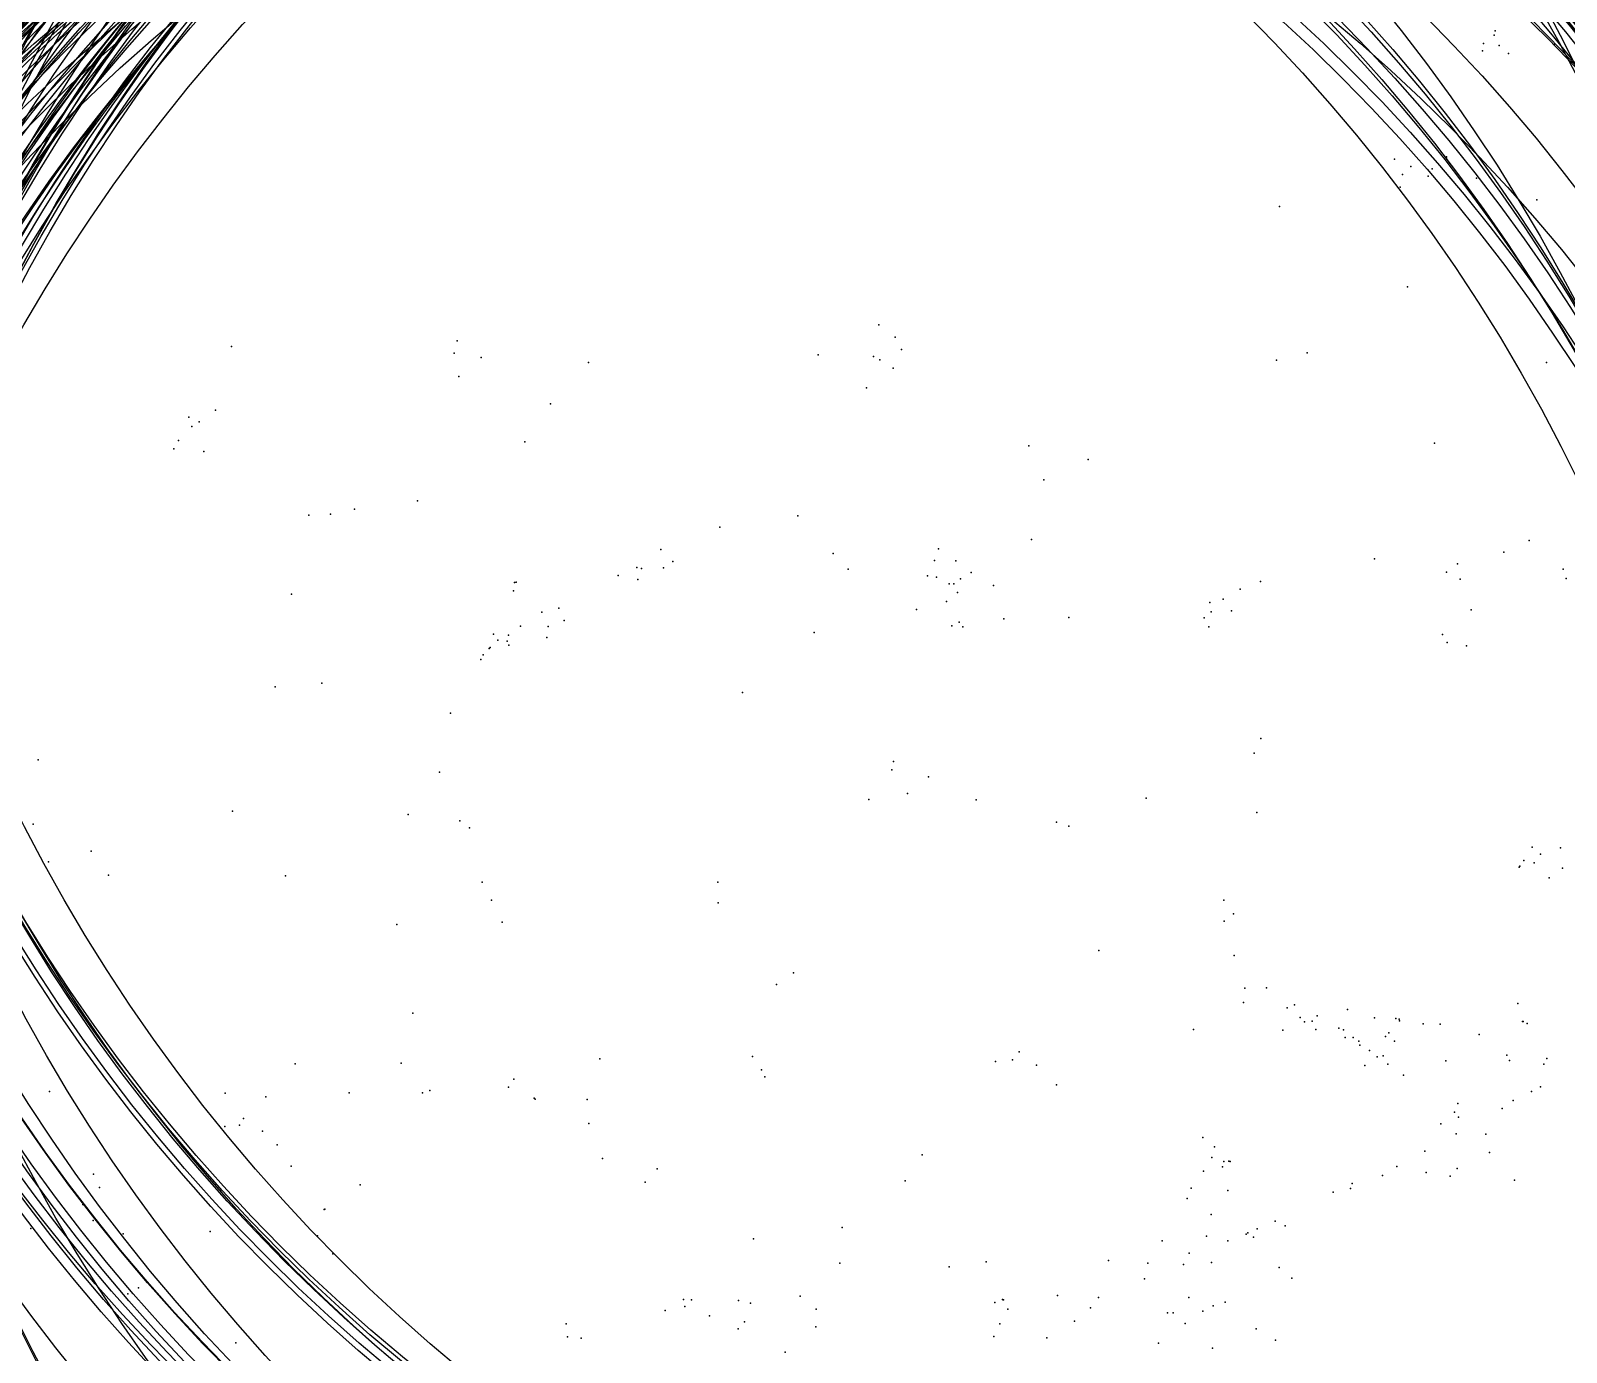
# Model space of a CAD drawing. Header units: inches. Extents: x 34.86 to 36.9, y 37.72 to 39.43.
# Drawn here: x 35.4308 to 35.8777, y 38.8827 to 39.2672 of the extents above; entities that cross this region are included whole.
import ezdxf

# ---------------------------------------------------------------- set-up
doc = ezdxf.new("R2010")
doc.units = ezdxf.units.IN
doc.header["$MEASUREMENT"] = 0
doc.header["$PDMODE"] = 96
doc.layers.add('TRAFOBINATIP', color=10, linetype='Continuous')

msp = doc.modelspace()

# ---------------------------------------------------------------- linework, layer by layer
at = {"layer": 'TRAFOBINATIP', "color": 5}
for p in [(35.85677, 39.2659), (35.85336, 39.26131), (35.85364, 39.26343), (35.85815, 39.26289), (35.86087, 39.26057), (35.87432, 39.26324), (35.82769, 39.22985), (35.84281, 39.23048), (35.8429, 39.23014), (35.8301, 39.22531), (35.83246, 39.22769), (35.83748, 39.22491), (35.83873, 39.22695), (35.79422, 39.21601), (35.86915, 39.21796), (35.83152, 39.19265), (35.55493, 39.17699), (35.68236, 39.17799), (35.55405, 39.17335), (35.59319, 39.17068), (35.66003, 39.17287), (35.6761, 39.17241), (35.67797, 39.1714), (35.68424, 39.17445), (35.79339, 39.17137), (35.80226, 39.17351), (35.87194, 39.17062), (35.68178, 39.16903), (35.58212, 39.15859), (35.47682, 39.15478), (35.47988, 39.15341), (35.47388, 39.148), (35.47248, 39.14554), (35.57461, 39.14758), (35.72134, 39.14643), (35.83938, 39.14715), (35.73854, 39.14242), (35.72569, 39.1365), (35.54337, 39.13042), (35.51175, 39.12625), (35.5251, 39.12794), (35.65405, 39.12602), (35.6314, 39.12279), (35.69503, 39.11645), (35.86695, 39.11884), (35.61418, 39.1163), (35.6644, 39.11507), (35.6939, 39.1131), (35.70003, 39.11294), (35.82191, 39.11352), (35.8461, 39.11205), (35.85959, 39.11543), (35.6018, 39.10865), (35.60721, 39.11099), (35.60751, 39.10748), (35.60857, 39.11071), (35.61503, 39.11088), (35.66877, 39.11055), (35.69447, 39.10821), (35.70141, 39.10773), (35.70452, 39.10953), (35.84281, 39.10968), (35.84684, 39.10764), (35.87772, 39.10784), (35.50672, 39.10324), (35.57137, 39.10423), (35.57163, 39.10668), (35.69808, 39.10629), (35.69952, 39.10623), (35.7005, 39.10371), (35.711, 39.1058), (35.78277, 39.10475), (35.78875, 39.1069), (35.5845, 39.09917), (35.68858, 39.09881), (35.69733, 39.10117), (35.77398, 39.10082), (35.77785, 39.10179), (35.85006, 39.0987), (35.57955, 39.098), (35.58612, 39.09564), (35.70099, 39.09511), (35.71399, 39.0961), (35.73294, 39.09651), (35.77233, 39.09634), (35.77441, 39.09813), (35.7803, 39.09844), (35.56549, 39.0916), (35.56676, 39.0899), (35.57335, 39.09391), (35.58101, 39.0907), (35.58143, 39.09383), (35.65882, 39.09208), (35.69888, 39.09405), (35.70206, 39.09379), (35.77371, 39.09371), (35.84167, 39.0915), (35.56249, 39.08561), (35.5645, 39.08771), (35.56946, 39.08954), (35.56999, 39.08842), (35.84304, 39.08918), (35.84869, 39.0882), (35.56183, 39.08423), (35.50193, 39.07631), (35.51556, 39.07741), (35.63797, 39.07467), (35.55304, 39.06865), (35.43301, 39.05511), (35.68191, 39.05455), (35.68139, 39.05219), (35.69206, 39.05013), (35.68595, 39.04525), (35.67479, 39.04355), (35.70597, 39.04341), (35.7555, 39.04393), (35.43158, 39.03639), (35.48951, 39.04012), (35.54066, 39.0392), (35.55576, 39.03727), (35.72933, 39.03694), (35.78767, 39.03973), (35.55854, 39.03525), (35.73294, 39.03579), (35.4484, 39.02854), (35.87021, 39.02763), (35.87601, 39.02949), (35.43597, 39.02542), (35.86405, 39.02387), (35.86423, 39.02416), (35.86541, 39.02582), (35.86834, 39.02508), (35.87659, 39.02358), (35.45343, 39.02154), (35.50498, 39.02127), (35.56225, 39.01943), (35.63082, 39.01948), (35.87274, 39.02069), (35.56489, 39.01426), (35.77803, 39.0142), (35.53735, 39.00714), (35.568, 39.00779), (35.7782, 39.00817), (35.74172, 38.9996), (35.78107, 38.99812), (35.65286, 38.99309), (35.64787, 38.9897), (35.79045, 38.98872), (35.79653, 38.98295), (35.79863, 38.98379), (35.81406, 38.98241), (35.86359, 38.98419), (35.54205, 38.9814), (35.80156, 38.97883), (35.80381, 38.979), (35.82188, 38.98004), (35.82816, 38.97983), (35.82913, 38.97962), (35.8292, 38.97913), (35.83602, 38.97825), (35.841, 38.9782), (35.86499, 38.97896), (35.86518, 38.97895), (35.86635, 38.97832), (35.7692, 38.97662), (35.79526, 38.97639), (35.80483, 38.97661), (35.8115, 38.97701), (35.81293, 38.97656), (35.81338, 38.97425), (35.81571, 38.97427), (35.82509, 38.97456), (35.82611, 38.97564), (35.85237, 38.97513), (35.81737, 38.97318), (35.81763, 38.97206), (35.82043, 38.97049), (35.82438, 38.96894), (35.8277, 38.9732), (35.86041, 38.96912), (35.50781, 38.96663), (35.53868, 38.96686), (35.59644, 38.9681), (35.64354, 38.96487), (35.71163, 38.96727), (35.71653, 38.96774), (35.72351, 38.96622), (35.81909, 38.96615), (35.82574, 38.9665), (35.84262, 38.9675), (35.86115, 38.96759), (35.87121, 38.96648), (35.87202, 38.96814), (35.5714, 38.96214), (35.64452, 38.96284), (35.83031, 38.96333), (35.43633, 38.95853), (35.48746, 38.95809), (35.49929, 38.95702), (35.52351, 38.95822), (35.54701, 38.95884), (35.57739, 38.95665), (35.57762, 38.95638), (35.59273, 38.95629), (35.86224, 38.95599), (35.86764, 38.95854), (35.87026, 38.95994), (35.8452, 38.95256), (35.84611, 38.95504), (35.84632, 38.95109), (35.85908, 38.95359), (35.48732, 38.94844), (35.49163, 38.94876), (35.49271, 38.95076), (35.49827, 38.94701), (35.59323, 38.9493), (35.84118, 38.94912), (35.50252, 38.94305), (35.77199, 38.94521), (35.84564, 38.9463), (35.85435, 38.94615), (35.59721, 38.93909), (35.69026, 38.94017), (35.77457, 38.93942), (35.77804, 38.93824), (35.77954, 38.93826), (35.77987, 38.93817), (35.83653, 38.94126), (35.85536, 38.9408), (35.44913, 38.93448), (35.50658, 38.93686), (35.61318, 38.93609), (35.77218, 38.93542), (35.77763, 38.93666), (35.82426, 38.93416), (35.83698, 38.93502), (35.84397, 38.93392), (35.45085, 38.93065), (35.52672, 38.93141), (35.60966, 38.93222), (35.68535, 38.93255), (35.77926, 38.92975), (35.8099, 38.9293), (35.81492, 38.93033), (35.81545, 38.9318), (35.8626, 38.93277), (35.44599, 38.92574), (35.76739, 38.92745), (35.44898, 38.921), (35.79304, 38.9209), (35.43083, 38.91872), (35.45773, 38.91715), (35.4831, 38.91783), (35.51431, 38.91662), (35.64113, 38.91574), (35.66696, 38.91905), (35.77302, 38.91644), (35.78452, 38.91709), (35.78502, 38.91744), (35.78673, 38.91615), (35.7878, 38.91861), (35.79591, 38.91954), (35.5188, 38.91135), (35.76014, 38.91516), (35.76799, 38.9115), (35.77922, 38.91513), (35.66627, 38.90862), (35.69811, 38.90758), (35.70887, 38.909), (35.74451, 38.90943), (35.77451, 38.90887), (35.79415, 38.90738), (35.75493, 38.90411), (35.79789, 38.90424), (35.45914, 38.89967), (35.46216, 38.90148), (35.62083, 38.89808), (35.62313, 38.89799), (35.63682, 38.89782), (35.71393, 38.898), (35.72965, 38.89924), (35.76783, 38.8986), (35.61546, 38.8949), (35.62116, 38.89602), (35.62833, 38.89329), (35.6594, 38.89528), (35.71137, 38.89716), (35.71516, 38.89522), (35.76171, 38.8942), (35.7633, 38.89417), (35.77198, 38.89469), (35.77492, 38.89625), (35.77846, 38.89729), (35.58668, 38.89099), (35.63675, 38.88951), (35.65933, 38.89008), (35.71286, 38.89097), (35.76677, 38.89108), (35.78751, 38.88955), (35.49048, 38.88546), (35.58707, 38.88719), (35.59107, 38.88682), (35.7111, 38.88734), (35.72655, 38.8869), (35.75908, 38.88539), (35.79309, 38.88623), (35.6504, 38.88271), (35.77475, 38.88395)]:
    msp.add_point(p, dxfattribs=at)
at = {"layer": 'TRAFOBINATIP', "color": 1}
for p in [(35.85703, 39.26718), (35.85154, 39.22429), (35.56196, 39.1721), (35.67409, 39.16324), (35.72211, 39.11917), (35.61766, 39.11273), (35.6918, 39.10862), (35.57211, 39.10673), (35.56987, 39.09129), (35.56421, 39.08746), (35.86779, 39.02969), (35.7185, 38.97008), (35.64085, 38.9688), (35.82268, 38.96868), (35.72933, 38.96054), (35.56991, 38.95979), (35.77534, 38.94246), (35.82837, 38.9368), (35.51619, 38.92426), (35.51645, 38.92434), (35.7744, 38.92281), (35.65479, 38.89906), (35.71368, 38.89806), (35.71385, 38.89792)]:
    msp.add_point(p, dxfattribs=at)
at = {"layer": 'TRAFOBINATIP', "color": 7}
for p in [(35.82939, 39.2217), (35.67767, 39.18166), (35.48922, 39.17535), (35.5554, 39.16654), (35.48461, 39.15676), (35.47767, 39.15206), (35.48125, 39.14477), (35.87683, 39.1105), (35.78881, 39.06131), (35.7869, 39.05696), (35.63092, 39.01345), (35.78083, 39.0103), (35.78415, 38.98863), (35.80031, 38.9801), (35.80521, 38.98063), (35.84601, 38.93618), (35.76853, 38.93042), (35.76636, 38.90829), (35.74162, 38.89862), (35.64032, 38.89698), (35.73929, 38.89566), (35.6386, 38.89154), (35.73458, 38.89172)]:
    msp.add_point(p, dxfattribs=at)
at = {"layer": 'TRAFOBINATIP', "color": 6}
msp.add_point((35.51812, 39.12649), dxfattribs=at)
at = {"layer": 'TRAFOBINATIP', "color": 250, "true_color": 0x101010}
for p in [(35.54978, 39.05152), (35.78378, 38.98448), (35.54484, 38.95815), (35.75591, 38.90868)]:
    msp.add_point(p, dxfattribs=at)

doc.saveas('drawing.dxf')
